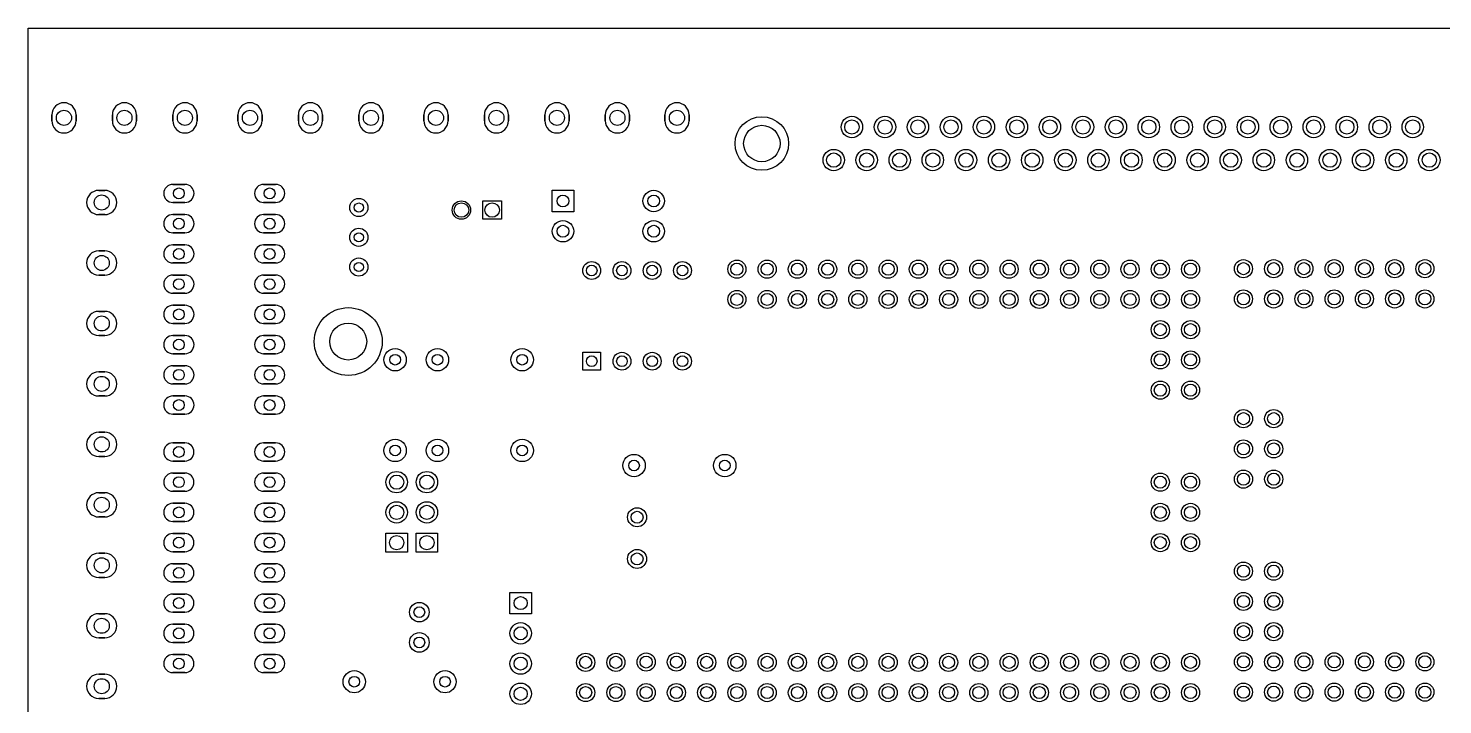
# Model space of a CAD drawing. Extents: x -6343 to 2043, y -501 to 4341.
# Drawn here: x -6343 to -1666, y 2104 to 4341 of the extents above; entities that cross this region are included whole.
import ezdxf

# ---------------------------------------------------------------- set-up
doc = ezdxf.new("R2010")
doc.units = 9

msp = doc.modelspace()

# ---------------------------------------------------------------- linework, layer by layer
for points in [[(2042.913, -501.26), (-6342.914, -501.26), (-6342.914, 4341.26), (2042.913, 4341.26), (2042.913, -501.26)], [(-6265.004, 4034.999), (-6265.004, 4054.999)], [(-6185.004, 4034.999), (-6185.004, 4054.999)], [(-6065.004, 4034.999), (-6065.004, 4054.999)], [(-5985.004, 4034.999), (-5985.004, 4054.999)], [(-5865.004, 4034.999), (-5865.004, 4054.999)], [(-5785.004, 4034.999), (-5785.004, 4054.999)], [(-5650.004, 4034.999), (-5650.004, 4054.999)], [(-5570.004, 4034.999), (-5570.004, 4054.999)], [(-5450.004, 4034.999), (-5450.004, 4054.999)], [(-5370.004, 4034.999), (-5370.004, 4054.999)], [(-5250.004, 4034.999), (-5250.004, 4054.999)], [(-5170.004, 4034.999), (-5170.004, 4054.999)], [(-5035.004, 4034.999), (-5035.004, 4054.999)], [(-4955.004, 4034.999), (-4955.004, 4054.999)], [(-4835.004, 4034.999), (-4835.004, 4054.999)], [(-4755.004, 4034.999), (-4755.004, 4054.999)], [(-4635.004, 4034.999), (-4635.004, 4054.999)], [(-4555.004, 4034.999), (-4555.004, 4054.999)], [(-4435.004, 4054.999), (-4435.004, 4034.999)], [(-4355.004, 4054.999), (-4355.004, 4034.999)], [(-4238.154, 4054.999), (-4238.154, 4034.999)], [(-4158.154, 4054.999), (-4158.154, 4034.999)], [(-6090.004, 3804.999), (-6110.004, 3804.999)], [(-5864.994, 3824.999), (-5824.994, 3824.999)], [(-5564.994, 3824.999), (-5524.994, 3824.999)], [(-4610.433, 3805.433), (-4539.567, 3805.433), (-4539.567, 3734.567), (-4610.433, 3734.567)], [(-5864.994, 3764.999), (-5824.994, 3764.999)], [(-5564.994, 3764.999), (-5524.994, 3764.999)], [(-4778.7, 3709.5), (-4839.7, 3709.5), (-4839.7, 3770.5), (-4778.7, 3770.5)], [(-6090.004, 3724.999), (-6110.004, 3724.999)], [(-5864.994, 3724.999), (-5824.994, 3724.999)], [(-5564.994, 3724.999), (-5524.994, 3724.999)], [(-5864.994, 3664.999), (-5824.994, 3664.999)], [(-5564.994, 3664.999), (-5524.994, 3664.999)], [(-6090.004, 3604.999), (-6110.004, 3604.999)], [(-5864.994, 3624.999), (-5824.994, 3624.999)], [(-5564.994, 3624.999), (-5524.994, 3624.999)], [(-5864.994, 3564.999), (-5824.994, 3564.999)], [(-5564.994, 3564.999), (-5524.994, 3564.999)], [(-6090.004, 3524.999), (-6110.004, 3524.999)], [(-5864.994, 3524.999), (-5824.994, 3524.999)], [(-5564.994, 3524.999), (-5524.994, 3524.999)], [(-5864.994, 3464.999), (-5824.994, 3464.999)], [(-5564.994, 3464.999), (-5524.994, 3464.999)], [(-5864.994, 3424.999), (-5824.994, 3424.999)], [(-5564.994, 3424.999), (-5524.994, 3424.999)], [(-6090.004, 3404.999), (-6110.004, 3404.999)], [(-6090.004, 3324.999), (-6110.004, 3324.999)], [(-5864.994, 3364.999), (-5824.994, 3364.999)], [(-5864.994, 3324.999), (-5824.994, 3324.999)], [(-5564.994, 3364.999), (-5524.994, 3364.999)], [(-5564.994, 3324.999), (-5524.994, 3324.999)], [(-5864.994, 3264.999), (-5824.994, 3264.999)], [(-5564.994, 3264.999), (-5524.994, 3264.999)], [(-4509.528, 3210.472), (-4509.528, 3269.528), (-4450.472, 3269.528), (-4450.472, 3210.472)], [(-6090.004, 3204.999), (-6110.004, 3204.999)], [(-5864.994, 3224.999), (-5824.994, 3224.999)], [(-5564.994, 3224.999), (-5524.994, 3224.999)], [(-5864.994, 3164.999), (-5824.994, 3164.999)], [(-5564.994, 3164.999), (-5524.994, 3164.999)], [(-6090.004, 3124.999), (-6110.004, 3124.999)], [(-5864.994, 3124.999), (-5824.994, 3124.999)], [(-5564.994, 3124.999), (-5524.994, 3124.999)], [(-5864.994, 3064.999), (-5824.994, 3064.999)], [(-5564.994, 3064.999), (-5524.994, 3064.999)], [(-6090.004, 3004.999), (-6110.004, 3004.999)], [(-5865.004, 2969.999), (-5825.004, 2969.999)], [(-5565.004, 2969.999), (-5525.004, 2969.999)], [(-6090.004, 2924.999), (-6110.004, 2924.999)], [(-5865.004, 2909.999), (-5825.004, 2909.999)], [(-5565.004, 2909.999), (-5525.004, 2909.999)], [(-5865.004, 2869.999), (-5825.004, 2869.999)], [(-5565.004, 2869.999), (-5525.004, 2869.999)], [(-5865.004, 2809.999), (-5825.004, 2809.999)], [(-5565.004, 2809.999), (-5525.004, 2809.999)], [(-6090.004, 2804.999), (-6110.004, 2804.999)], [(-5865.004, 2769.999), (-5825.004, 2769.999)], [(-5565.004, 2769.999), (-5525.004, 2769.999)], [(-6090.004, 2724.999), (-6110.004, 2724.999)], [(-5865.004, 2709.999), (-5825.004, 2709.999)], [(-5865.004, 2669.999), (-5825.004, 2669.999)], [(-5565.004, 2709.999), (-5525.004, 2709.999)], [(-5565.004, 2669.999), (-5525.004, 2669.999)], [(-5160.433, 2609), (-5160.433, 2671), (-5089.567, 2671), (-5089.567, 2609)], [(-5060.433, 2609), (-5060.433, 2671), (-4989.567, 2671), (-4989.567, 2609)], [(-6090.004, 2604.999), (-6110.004, 2604.999)], [(-5865.004, 2609.999), (-5825.004, 2609.999)], [(-5565.004, 2609.999), (-5525.004, 2609.999)], [(-5865.004, 2569.999), (-5825.004, 2569.999)], [(-5565.004, 2569.999), (-5525.004, 2569.999)], [(-6090.004, 2524.999), (-6110.004, 2524.999)], [(-5865.004, 2509.999), (-5825.004, 2509.999)], [(-5565.004, 2509.999), (-5525.004, 2509.999)], [(-5865.004, 2469.999), (-5825.004, 2469.999)], [(-5565.004, 2469.999), (-5525.004, 2469.999)], [(-4750.433, 2404.567), (-4750.433, 2475.433), (-4679.567, 2475.433), (-4679.567, 2404.567)], [(-6090.004, 2404.999), (-6110.004, 2404.999)], [(-5865.004, 2409.999), (-5825.004, 2409.999)], [(-5565.004, 2409.999), (-5525.004, 2409.999)], [(-5865.004, 2369.999), (-5825.004, 2369.999)], [(-5565.004, 2369.999), (-5525.004, 2369.999)], [(-6090.004, 2324.999), (-6110.004, 2324.999)], [(-5865.004, 2309.999), (-5825.004, 2309.999)], [(-5565.004, 2309.999), (-5525.004, 2309.999)], [(-5865.004, 2269.999), (-5825.004, 2269.999)], [(-5565.004, 2269.999), (-5525.004, 2269.999)], [(-6090.004, 2204.999), (-6110.004, 2204.999)], [(-5865.004, 2209.999), (-5825.004, 2209.999)], [(-5565.004, 2209.999), (-5525.004, 2209.999)], [(-6090.004, 2124.999), (-6110.004, 2124.999)]]:
    msp.add_lwpolyline(points, close=True)
for centre, radius in [((-6225, 4045), 25), ((-6025, 4045), 25), ((-5825, 4045), 25), ((-5610, 4045), 25), ((-5410, 4045), 25), ((-5210, 4045), 25), ((-4995, 4045), 25), ((-4795, 4045), 25), ((-4595, 4045), 25), ((-4394.996, 4045), 25), ((-4198.146, 4045), 25), ((-3917.374, 3960.019), 88.5825), ((-3619.734, 4014.699), 35.433), ((-3619.734, 4014.699), 23.62), ((-3510.334, 4014.699), 35.433), ((-3510.334, 4014.699), 23.62), ((-3401.334, 4014.699), 35.433), ((-3401.334, 4014.699), 23.62), ((-3292.234, 4014.699), 35.433), ((-3292.234, 4014.699), 23.62), ((-3183.134, 4014.699), 35.433), ((-3183.134, 4014.699), 23.62), ((-3074.134, 4014.699), 35.433), ((-3074.134, 4014.699), 23.62), ((-2965.034, 4014.699), 35.433), ((-2965.034, 4014.699), 23.62), ((-2855.634, 4014.699), 35.433), ((-2855.634, 4014.699), 23.62), ((-2746.634, 4014.699), 35.433), ((-2746.634, 4014.699), 23.62), ((-2637.934, 4014.699), 35.433), ((-2637.934, 4014.699), 23.62), ((-2528.834, 4014.699), 35.433), ((-2528.834, 4014.699), 23.62), ((-2419.834, 4014.699), 35.433), ((-2419.834, 4014.699), 23.62), ((-2310.434, 4014.699), 35.433), ((-2310.434, 4014.699), 23.62), ((-2201.634, 4014.699), 35.433), ((-2201.634, 4014.699), 23.62), ((-2092.634, 4014.699), 35.433), ((-2092.634, 4014.699), 23.62), ((-1983.234, 4014.699), 35.433), ((-1983.234, 4014.699), 23.62), ((-1874.134, 4014.699), 35.433), ((-1874.134, 4014.699), 23.62), ((-1765.134, 4014.699), 35.433), ((-1765.134, 4014.699), 23.62), ((-3917.376, 3960.018), 60.236), ((-3679.614, 3905.259), 35.433), ((-3679.614, 3905.259), 23.62), ((-3570.914, 3905.259), 35.433), ((-3570.914, 3905.259), 23.62), ((-3461.514, 3905.259), 35.433), ((-3461.514, 3905.259), 23.62), ((-3352.114, 3905.359), 35.433), ((-3352.114, 3905.359), 23.62), ((-3242.514, 3905.259), 35.433), ((-3242.514, 3905.259), 23.62), ((-3133.014, 3905.259), 35.433), ((-3133.014, 3905.259), 23.62), ((-3023.514, 3905.259), 35.433), ((-3023.514, 3905.259), 23.62), ((-2914.114, 3905.259), 35.433), ((-2914.114, 3905.259), 23.62), ((-2804.614, 3905.259), 35.433), ((-2804.614, 3905.259), 23.62), ((-2695.214, 3905.259), 35.433), ((-2695.214, 3905.259), 23.62), ((-2585.714, 3905.259), 35.433), ((-2585.714, 3905.259), 23.62), ((-2476.614, 3905.259), 35.433), ((-2476.614, 3905.259), 23.62), ((-2367.114, 3905.259), 35.433), ((-2367.114, 3905.259), 23.62), ((-2257.714, 3905.259), 35.433), ((-2257.714, 3905.259), 23.62), ((-2148.214, 3905.259), 35.433), ((-2148.214, 3905.259), 23.62), ((-2038.814, 3905.259), 35.433), ((-2038.814, 3905.259), 23.62), ((-1929.314, 3905.259), 35.433), ((-1929.314, 3905.259), 23.62), ((-1819.914, 3905.259), 35.433), ((-1819.914, 3905.259), 23.62), ((-1710.414, 3905.259), 35.433), ((-1710.414, 3905.259), 23.62), ((-6100, 3765), 25), ((-5844.999, 3795.003), 18), ((-5544.999, 3795.003), 18), ((-4575, 3770), 19.685), ((-4275.004, 3769.999), 35.433), ((-4275, 3770), 19.685), ((-5250.004, 3748.429), 30), ((-5250, 3748.425), 15), ((-4910.794, 3739.999), 30.5), ((-4910.8, 3740), 24), ((-4809.2, 3740), 24), ((-5844.999, 3695.003), 18), ((-5544.999, 3695.003), 18), ((-4575.004, 3669.999), 35.433), ((-4275.004, 3669.999), 35.433), ((-5250.004, 3649.999), 30), ((-5250, 3650), 15), ((-4575, 3670), 19.685), ((-4275, 3670), 19.685), ((-5844.999, 3595.003), 18), ((-5544.999, 3595.003), 18), ((-6100, 3565), 25), ((-5250.004, 3551.579), 30), ((-5250, 3551.575), 15), ((-4479.994, 3539.999), 29.5275), ((-4480, 3540), 17.717), ((-4379.994, 3539.999), 29.5275), ((-4380, 3540), 17.717), ((-4279.994, 3539.999), 29.5275), ((-4280, 3540), 17.717), ((-4179.994, 3539.999), 29.5275), ((-4180, 3540), 17.717), ((-3999.924, 3544.439), 30), ((-3999.92, 3544.44), 20), ((-3899.924, 3544.439), 30), ((-3899.92, 3544.44), 20), ((-3799.924, 3544.439), 30), ((-3799.92, 3544.44), 20), ((-3699.924, 3544.439), 30), ((-3699.92, 3544.44), 20), ((-3599.924, 3544.439), 30), ((-3599.92, 3544.44), 20), ((-3499.924, 3544.439), 30), ((-3499.92, 3544.44), 20), ((-3399.924, 3544.439), 30), ((-3399.92, 3544.44), 20), ((-3299.924, 3544.439), 30), ((-3299.92, 3544.44), 20), ((-3199.924, 3544.439), 30), ((-3199.92, 3544.44), 20), ((-3099.924, 3544.439), 30), ((-3099.92, 3544.44), 20), ((-2999.924, 3544.439), 30), ((-2999.92, 3544.44), 20), ((-2899.924, 3544.439), 30), ((-2899.92, 3544.44), 20), ((-2799.924, 3544.439), 30), ((-2799.92, 3544.44), 20), ((-2699.924, 3544.439), 30), ((-2699.92, 3544.44), 20), ((-2599.924, 3544.439), 30), ((-2599.92, 3544.44), 20), ((-2499.924, 3544.439), 30), ((-2499.92, 3544.44), 20), ((-2325.084, 3546.059), 30), ((-2325.08, 3546.06), 20), ((-2225.084, 3546.059), 30), ((-2225.08, 3546.06), 20), ((-2125.084, 3546.059), 30), ((-2125.08, 3546.06), 20), ((-2025.084, 3546.059), 30), ((-2025.08, 3546.06), 20), ((-1925.084, 3546.059), 30), ((-1925.08, 3546.06), 20), ((-1825.084, 3546.059), 30), ((-1825.08, 3546.06), 20), ((-1725.084, 3546.059), 30), ((-1725.08, 3546.06), 20), ((-5844.999, 3495.003), 18), ((-5544.999, 3495.003), 18), ((-3999.924, 3444.439), 30), ((-3999.92, 3444.44), 20), ((-3899.924, 3444.439), 30), ((-3899.92, 3444.44), 20), ((-3799.924, 3444.439), 30), ((-3799.92, 3444.44), 20), ((-3699.924, 3444.439), 30), ((-3699.92, 3444.44), 20), ((-3599.924, 3444.439), 30), ((-3599.92, 3444.44), 20), ((-3499.924, 3444.439), 30), ((-3499.92, 3444.44), 20), ((-3399.924, 3444.439), 30), ((-3399.92, 3444.44), 20), ((-3299.924, 3444.439), 30), ((-3299.92, 3444.44), 20), ((-3199.924, 3444.439), 30), ((-3199.92, 3444.44), 20), ((-3099.924, 3444.439), 30), ((-3099.92, 3444.44), 20), ((-2999.924, 3444.439), 30), ((-2999.92, 3444.44), 20), ((-2899.924, 3444.439), 30), ((-2899.92, 3444.44), 20), ((-2799.924, 3444.439), 30), ((-2799.92, 3444.44), 20), ((-2699.924, 3444.439), 30), ((-2699.92, 3444.44), 20), ((-2599.924, 3444.439), 30), ((-2599.92, 3444.44), 20), ((-2499.924, 3444.439), 30), ((-2499.92, 3444.44), 20), ((-2325.084, 3446.059), 30), ((-2325.08, 3446.06), 20), ((-2225.084, 3446.059), 30), ((-2225.08, 3446.06), 20), ((-2125.084, 3446.059), 30), ((-2125.08, 3446.06), 20), ((-2025.084, 3446.059), 30), ((-2025.08, 3446.06), 20), ((-1925.084, 3446.059), 30), ((-1925.08, 3446.06), 20), ((-1825.084, 3446.059), 30), ((-1825.08, 3446.06), 20), ((-1725.084, 3446.059), 30), ((-1725.08, 3446.06), 20), ((-5285.004, 3304.999), 112.2045), ((-6100, 3365), 25), ((-5844.999, 3395.003), 18), ((-5544.999, 3395.003), 18), ((-2599.924, 3344.439), 30), ((-2499.924, 3344.439), 30), ((-5284.984, 3305.004), 61.024), ((-2599.92, 3344.44), 20), ((-2499.92, 3344.44), 20), ((-5844.999, 3295.003), 18), ((-5544.999, 3295.003), 18), ((-5129.994, 3245.009), 37), ((-4989.994, 3245.009), 37), ((-4710.004, 3244.999), 37), ((-2599.924, 3244.439), 30), ((-2499.924, 3244.439), 30), ((-5130, 3245), 17.7), ((-4990, 3245), 17.7), ((-4710, 3245), 17.7), ((-4480, 3240), 17.717), ((-4379.994, 3239.999), 29.5275), ((-4380, 3240), 17.717), ((-4279.994, 3239.999), 29.5275), ((-4280, 3240), 17.717), ((-4179.994, 3239.999), 29.5275), ((-4180, 3240), 17.717), ((-2599.92, 3244.44), 20), ((-2499.92, 3244.44), 20), ((-6100, 3165), 25), ((-5844.999, 3195.003), 18), ((-5544.999, 3195.003), 18), ((-2599.924, 3144.439), 30), ((-2599.92, 3144.44), 20), ((-2499.924, 3144.439), 30), ((-2499.92, 3144.44), 20), ((-5844.999, 3095.003), 18), ((-5544.999, 3095.003), 18), ((-2325.004, 3049.999), 30), ((-2325, 3050), 20), ((-2225.004, 3049.999), 30), ((-2225, 3050), 20), ((-6100, 2965), 25), ((-5844.999, 2940.003), 18), ((-5544.999, 2940.003), 18), ((-5129.994, 2945.009), 37), ((-5130, 2945), 17.7), ((-4989.994, 2945.009), 37), ((-4990, 2945), 17.7), ((-4710.004, 2944.999), 37), ((-4710, 2945), 17.7), ((-2325.004, 2949.999), 30), ((-2325, 2950), 20), ((-2225.004, 2949.999), 30), ((-2225, 2950), 20), ((-4340.004, 2894.999), 37), ((-4340, 2895), 17.7), ((-4040.004, 2894.999), 37), ((-4040, 2895), 17.7), ((-5844.999, 2840.003), 18), ((-5544.999, 2840.003), 18), ((-5125.004, 2839.999), 35.433), ((-5125, 2840), 23.622), ((-5025.004, 2839.999), 35.433), ((-5025, 2840), 23.622), ((-2600.004, 2839.999), 30), ((-2600, 2840), 20), ((-2500.004, 2839.999), 30), ((-2500, 2840), 20), ((-2325.004, 2849.999), 30), ((-2325, 2850), 20), ((-2225.004, 2849.999), 30), ((-2225, 2850), 20), ((-6100, 2765), 25), ((-5125.004, 2739.999), 35.433), ((-5125, 2740), 23.622), ((-5025.004, 2739.999), 35.433), ((-5025, 2740), 23.622), ((-2600.004, 2739.999), 30), ((-2600, 2740), 20), ((-2500.004, 2739.999), 30), ((-2500, 2740), 20), ((-5844.999, 2740.003), 18), ((-5544.999, 2740.003), 18), ((-4330.004, 2723.899), 31.496), ((-4330, 2723.9), 19.685), ((-2600.004, 2639.999), 30), ((-2500.004, 2639.999), 30), ((-5844.999, 2640.003), 18), ((-5544.999, 2640.003), 18), ((-5125, 2640), 23.622), ((-5025, 2640), 23.622), ((-2600, 2640), 20), ((-2500, 2640), 20), ((-6100, 2565), 25), ((-4330.004, 2586.099), 31.496), ((-4330, 2586.1), 19.685), ((-2325.084, 2545.559), 30), ((-2225.084, 2545.559), 30), ((-5844.999, 2540.003), 18), ((-5544.999, 2540.003), 18), ((-2325.08, 2545.56), 20), ((-2225.08, 2545.56), 20), ((-5844.999, 2440.003), 18), ((-5544.999, 2440.003), 18), ((-5050.004, 2409.999), 32.5), ((-4715, 2440), 21.654), ((-2325.084, 2445.559), 30), ((-2325.08, 2445.56), 20), ((-2225.084, 2445.559), 30), ((-2225.08, 2445.56), 20), ((-6100, 2365), 25), ((-5050, 2410), 17.717), ((-5844.999, 2340.003), 18), ((-5544.999, 2340.003), 18), ((-5050.004, 2309.999), 32.5), ((-4715.004, 2339.999), 35.433), ((-4715, 2340), 21.654), ((-2325.084, 2345.559), 30), ((-2325.08, 2345.56), 20), ((-2225.084, 2345.559), 30), ((-2225.08, 2345.56), 20), ((-5050, 2310), 17.717), ((-5844.999, 2240.003), 18), ((-5544.999, 2240.003), 18), ((-4715.004, 2239.999), 35.433), ((-4715, 2239.999), 21.654), ((-4500.004, 2243.999), 30), ((-4500, 2244), 20), ((-4400.004, 2243.999), 30), ((-4400, 2244), 20), ((-4300.004, 2244.999), 30), ((-4300, 2245), 20), ((-4200.004, 2244.999), 30), ((-4200, 2245), 20), ((-4099.924, 2243.939), 30), ((-4099.92, 2243.94), 20), ((-3999.924, 2243.939), 30), ((-3999.92, 2243.94), 20), ((-3899.924, 2243.939), 30), ((-3899.92, 2243.94), 20), ((-3799.924, 2243.939), 30), ((-3799.92, 2243.94), 20), ((-3699.924, 2243.939), 30), ((-3699.92, 2243.94), 20), ((-3599.924, 2243.939), 30), ((-3599.92, 2243.94), 20), ((-3499.924, 2243.939), 30), ((-3499.92, 2243.94), 20), ((-3399.924, 2243.939), 30), ((-3399.92, 2243.94), 20), ((-3299.924, 2243.939), 30), ((-3299.92, 2243.94), 20), ((-3199.924, 2243.939), 30), ((-3199.92, 2243.94), 20), ((-3099.924, 2243.939), 30), ((-3099.92, 2243.94), 20), ((-2999.924, 2243.939), 30), ((-2999.92, 2243.94), 20), ((-2899.924, 2243.939), 30), ((-2899.92, 2243.94), 20), ((-2799.924, 2243.939), 30), ((-2799.92, 2243.94), 20), ((-2699.924, 2243.939), 30), ((-2699.92, 2243.94), 20), ((-2599.924, 2243.939), 30), ((-2599.92, 2243.94), 20), ((-2499.924, 2243.939), 30), ((-2499.92, 2243.94), 20), ((-2325.084, 2245.559), 30), ((-2325.08, 2245.56), 20), ((-2225.084, 2245.559), 30), ((-2225.08, 2245.56), 20), ((-2125.084, 2245.559), 30), ((-2125.08, 2245.56), 20), ((-2025.084, 2245.559), 30), ((-2025.08, 2245.56), 20), ((-1925.084, 2245.559), 30), ((-1925.08, 2245.56), 20), ((-1825.084, 2245.559), 30), ((-1825.08, 2245.56), 20), ((-1725.084, 2245.559), 30), ((-1725.08, 2245.56), 20), ((-5265.004, 2179.999), 37), ((-4965.004, 2179.999), 37), ((-6100, 2165), 25), ((-5265, 2180), 17.7), ((-4965, 2180), 17.7), ((-4715.004, 2139.999), 35.433), ((-4715, 2140), 21.654), ((-4500.004, 2143.999), 30), ((-4500, 2144), 20), ((-4400.004, 2143.999), 30), ((-4400, 2144), 20), ((-4300.004, 2143.999), 30), ((-4300, 2144), 20), ((-4200.004, 2143.999), 30), ((-4200, 2144), 20), ((-4099.924, 2143.939), 30), ((-4099.92, 2143.94), 20), ((-3999.924, 2143.939), 30), ((-3999.92, 2143.94), 20), ((-3899.924, 2143.939), 30), ((-3899.92, 2143.94), 20), ((-3799.924, 2143.939), 30), ((-3799.92, 2143.94), 20), ((-3699.924, 2143.939), 30), ((-3699.92, 2143.94), 20), ((-3599.924, 2143.939), 30), ((-3599.92, 2143.94), 20), ((-3499.924, 2143.939), 30), ((-3499.92, 2143.94), 20), ((-3399.924, 2143.939), 30), ((-3399.92, 2143.94), 20), ((-3299.924, 2143.939), 30), ((-3299.92, 2143.94), 20), ((-3199.924, 2143.939), 30), ((-3199.92, 2143.94), 20), ((-3099.924, 2143.939), 30), ((-3099.92, 2143.94), 20), ((-2999.924, 2143.939), 30), ((-2999.92, 2143.94), 20), ((-2899.924, 2143.939), 30), ((-2899.92, 2143.94), 20), ((-2799.924, 2143.939), 30), ((-2799.92, 2143.94), 20), ((-2699.924, 2143.939), 30), ((-2699.92, 2143.94), 20), ((-2599.924, 2143.939), 30), ((-2599.92, 2143.94), 20), ((-2499.924, 2143.939), 30), ((-2499.92, 2143.94), 20), ((-2325.084, 2145.559), 30), ((-2325.08, 2145.56), 20), ((-2225.084, 2145.559), 30), ((-2225.08, 2145.56), 20), ((-2125.084, 2145.559), 30), ((-2125.08, 2145.56), 20), ((-2025.084, 2145.559), 30), ((-2025.08, 2145.56), 20), ((-1925.084, 2145.559), 30), ((-1925.08, 2145.56), 20), ((-1825.084, 2145.559), 30), ((-1825.08, 2145.56), 20), ((-1725.084, 2145.559), 30), ((-1725.08, 2145.56), 20)]:
    msp.add_circle(centre, radius)
for centre, radius, start, end in [((-6225.004, 4054.999), 40, 0, 180), ((-6025.004, 4054.999), 40, 0, 180), ((-5825.004, 4054.999), 40, 0, 180), ((-5610.004, 4054.999), 40, 0, 180), ((-5410.004, 4054.999), 40, 0, 180), ((-5210.004, 4054.999), 40, 0, 180), ((-4995.004, 4054.999), 40, 0, 180), ((-4795.004, 4054.999), 40, 0, 180), ((-4595.004, 4054.999), 40, 0, 180), ((-4395.004, 4054.999), 40, 360, 180), ((-4198.154, 4054.999), 40, 360, 180), ((-6225.004, 4034.999), 40, 180, 0), ((-6025.004, 4034.999), 40, 180, 0), ((-5825.004, 4034.999), 40, 180, 0), ((-5610.004, 4034.999), 40, 180, 0), ((-5410.004, 4034.999), 40, 180, 0), ((-5210.004, 4034.999), 40, 180, 0), ((-4995.004, 4034.999), 40, 180, 0), ((-4795.004, 4034.999), 40, 180, 0), ((-4595.004, 4034.999), 40, 180, 0), ((-4395.004, 4034.999), 40, 180, 360), ((-4198.154, 4034.999), 40, 180, 360), ((-6110.004, 3764.999), 40, 90, 270), ((-6090.004, 3764.999), 40, 270, 90), ((-5864.994, 3794.999), 30, 450, 270), ((-5824.994, 3794.999), 30, 270, 450), ((-5564.994, 3794.999), 30, 450, 270), ((-5524.994, 3794.999), 30, 270, 450), ((-5864.994, 3694.999), 30, 450, 270), ((-5824.994, 3694.999), 30, 270, 450), ((-5564.994, 3694.999), 30, 450, 270), ((-5524.994, 3694.999), 30, 270, 450), ((-6110.004, 3564.999), 40, 90, 270), ((-6090.004, 3564.999), 40, 270, 90), ((-5864.994, 3594.999), 30, 450, 270), ((-5824.994, 3594.999), 30, 270, 450), ((-5564.994, 3594.999), 30, 450, 270), ((-5524.994, 3594.999), 30, 270, 450), ((-5864.994, 3494.999), 30, 450, 270), ((-5824.994, 3494.999), 30, 270, 450), ((-5564.994, 3494.999), 30, 450, 270), ((-5524.994, 3494.999), 30, 270, 450), ((-5864.994, 3394.999), 30, 450, 270), ((-5824.994, 3394.999), 30, 270, 450), ((-5564.994, 3394.999), 30, 450, 270), ((-5524.994, 3394.999), 30, 270, 450), ((-6110.004, 3364.999), 40, 90, 270), ((-6090.004, 3364.999), 40, 270, 90), ((-5864.994, 3294.999), 30, 450, 270), ((-5824.994, 3294.999), 30, 270, 450), ((-5564.994, 3294.999), 30, 450, 270), ((-5524.994, 3294.999), 30, 270, 450), ((-6110.004, 3164.999), 40, 90, 270), ((-6090.004, 3164.999), 40, 270, 90), ((-5864.994, 3194.999), 30, 450, 270), ((-5824.994, 3194.999), 30, 270, 450), ((-5564.994, 3194.999), 30, 450, 270), ((-5524.994, 3194.999), 30, 270, 450), ((-5864.994, 3094.999), 30, 450, 270), ((-5824.994, 3094.999), 30, 270, 450), ((-5564.994, 3094.999), 30, 450, 270), ((-5524.994, 3094.999), 30, 270, 450), ((-6110.004, 2964.999), 40, 90, 270), ((-6090.004, 2964.999), 40, 270, 90), ((-5865.004, 2939.999), 30, 450, 270), ((-5825.004, 2939.999), 30, 270, 450), ((-5565.004, 2939.999), 30, 450, 270), ((-5525.004, 2939.999), 30, 270, 450), ((-5865.004, 2839.999), 30, 450, 270), ((-5825.004, 2839.999), 30, 270, 450), ((-5565.004, 2839.999), 30, 450, 270), ((-5525.004, 2839.999), 30, 270, 450), ((-6110.004, 2764.999), 40, 90, 270), ((-6090.004, 2764.999), 40, 270, 90), ((-5865.004, 2739.999), 30, 450, 270), ((-5825.004, 2739.999), 30, 270, 450), ((-5565.004, 2739.999), 30, 450, 270), ((-5525.004, 2739.999), 30, 270, 450), ((-5865.004, 2639.999), 30, 450, 270), ((-5825.004, 2639.999), 30, 270, 450), ((-5565.004, 2639.999), 30, 450, 270), ((-5525.004, 2639.999), 30, 270, 450), ((-6110.004, 2564.999), 40, 90, 270), ((-6090.004, 2564.999), 40, 270, 90), ((-5865.004, 2539.999), 30, 450, 270), ((-5825.004, 2539.999), 30, 270, 450), ((-5565.004, 2539.999), 30, 450, 270), ((-5525.004, 2539.999), 30, 270, 450), ((-5865.004, 2439.999), 30, 450, 270), ((-5825.004, 2439.999), 30, 270, 450), ((-5565.004, 2439.999), 30, 450, 270), ((-5525.004, 2439.999), 30, 270, 450), ((-6110.004, 2364.999), 40, 90, 270), ((-6090.004, 2364.999), 40, 270, 90), ((-5865.004, 2339.999), 30, 450, 270), ((-5825.004, 2339.999), 30, 270, 450), ((-5565.004, 2339.999), 30, 450, 270), ((-5525.004, 2339.999), 30, 270, 450), ((-5865.004, 2239.999), 30, 450, 270), ((-5825.004, 2239.999), 30, 270, 450), ((-5565.004, 2239.999), 30, 450, 270), ((-5525.004, 2239.999), 30, 270, 450), ((-6110.004, 2164.999), 40, 90, 270), ((-6090.004, 2164.999), 40, 270, 90)]:
    msp.add_arc(centre, radius, start, end)

doc.saveas('drawing.dxf')
